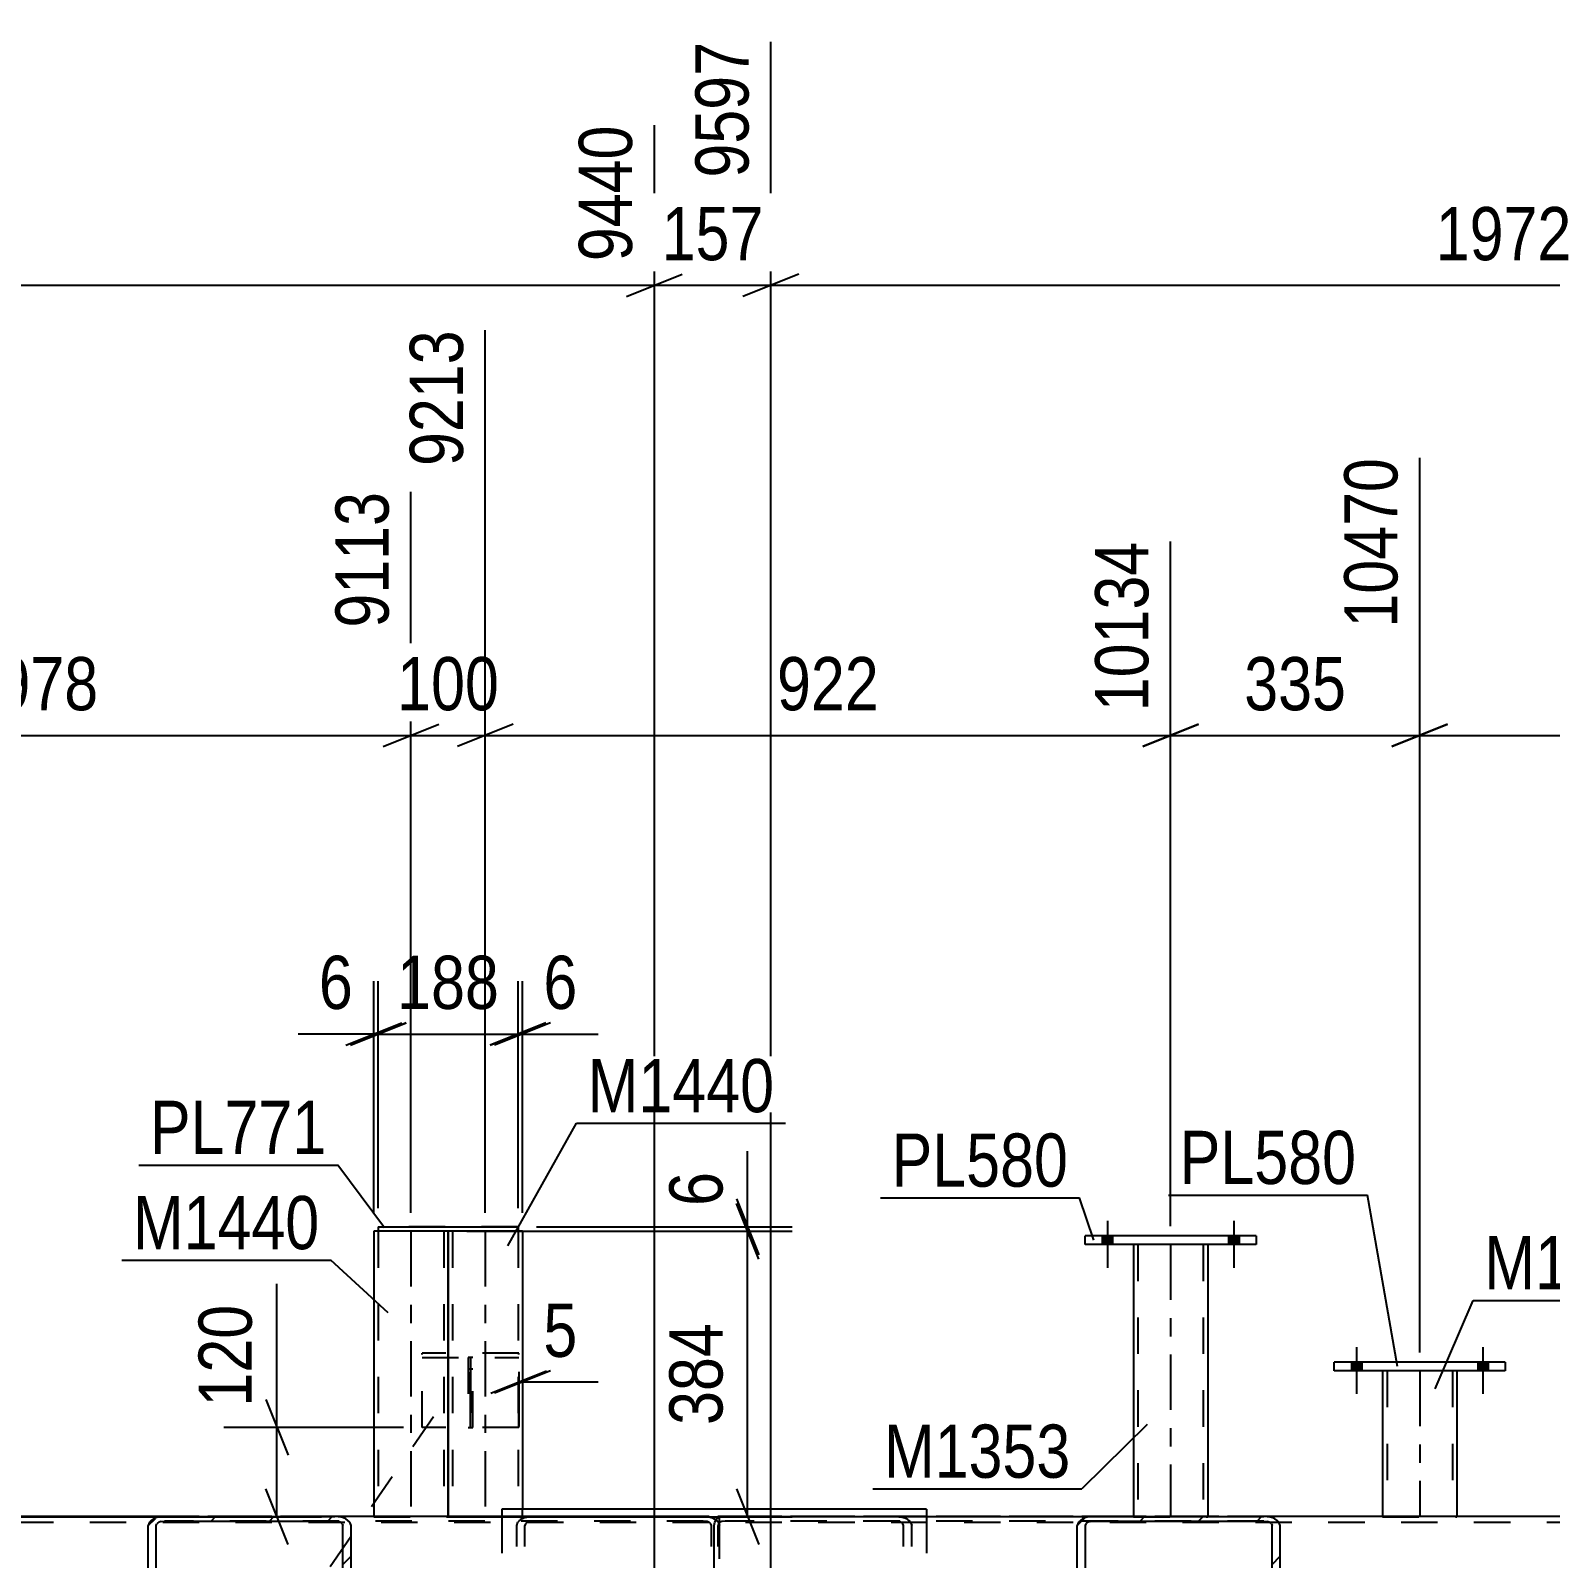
# Model space of a CAD drawing. Header units: millimetres. Extents: x -857 to 332, y -866 to -25.
# Drawn here: x -439.5 to -357.7, y -279.6 to -197.3 of the extents above; entities that cross this region are included whole.
import ezdxf

# ---------------------------------------------------------------- set-up
doc = ezdxf.new("R2010")
doc.units = ezdxf.units.MM
doc.linetypes.add('DXK_LINE_DOT2', pattern=[3.9198, 1.9599, -1.9599])
doc.linetypes.add('DXK_LINE_DOT3', pattern=[5.9187, 2.979, -0.9799, 0.9799, -0.9799])
doc.styles.add('Arial Narrow', font='ARIALN.TTF', dxfattribs={"height": 0.2})

# ---------------------------------------------------------------- blocks, each defined once
blk = doc.blocks.new('Part-570388934-1279 - 1255')
at = {"color": 2, "linetype": 'Continuous'}
for p, q in [((-414.172, -276.909), (-414.172, -277.309)), ((-391.316, -276.909), (-414.172, -276.909)), ((-391.316, -276.909), (-391.316, -277.309)), ((-414.172, -283.309), (-414.172, -283.709)), ((-391.316, -283.709), (-414.172, -283.709)), ((-391.316, -283.309), (-391.316, -283.709))]:
    blk.add_line(p, q, dxfattribs=at)
at = {"color": 7, "linetype": 'DXK_LINE_DOT2'}
for p, q in [((-414.172, -277.309), (-414.172, -283.309)), ((-391.316, -277.309), (-391.316, -283.309))]:
    blk.add_line(p, q, dxfattribs=at)
blk = doc.blocks.new('Part-570388934-1337 - 1255')
at = {"linetype": 'Continuous'}
h = blk.add_hatch(dxfattribs=at)
h.set_pattern_fill('', scale=0.7, style=0, pattern_type=0)
h.set_pattern_definition([(45, (-383.205, -277.7889), (-1.57154, 1.57154), [])])
h.paths.add_polyline_path([(-383.138, -277.605), (-383.205, -277.789), (-383.205, -282.829), (-383.138, -283.013), (-382.949, -283.168), (-382.666, -283.272), (-382.332, -283.309), (-373.16, -283.309), (-372.826, -283.272), (-372.543, -283.168), (-372.353, -283.013), (-372.287, -282.829), (-372.287, -277.789), (-372.353, -277.605), (-372.543, -277.449), (-372.826, -277.345), (-373.16, -277.309), (-382.332, -277.309), (-382.666, -277.345), (-382.949, -277.449)])
h.paths.add_polyline_path([(-382.499, -277.567), (-382.332, -277.549), (-373.16, -277.549), (-372.993, -277.567), (-372.852, -277.619), (-372.757, -277.697), (-372.724, -277.789), (-372.724, -282.829), (-372.757, -282.921), (-372.852, -282.999), (-372.993, -283.051), (-373.16, -283.069), (-382.332, -283.069), (-382.499, -283.051), (-382.64, -282.999), (-382.735, -282.921), (-382.768, -282.829), (-382.768, -277.789), (-382.735, -277.697), (-382.64, -277.619)])
at = {"color": 2, "linetype": 'Continuous'}
for p, q in [((-402.744, -277.789), (-402.711, -277.605)), ((-402.744, -282.829), (-402.744, -277.789)), ((-402.711, -277.605), (-402.616, -277.449)), ((-402.616, -277.449), (-402.475, -277.345)), ((-402.475, -277.345), (-402.454, -277.341)), ((-402.454, -277.341), (-402.161, -277.309)), ((-402.161, -277.309), (-382.332, -277.309)), ((-383.138, -277.605), (-383.205, -277.789)), ((-383.205, -282.829), (-383.205, -277.789)), ((-382.768, -277.789), (-382.735, -277.697)), ((-382.768, -282.829), (-382.768, -277.789)), ((-382.332, -277.309), (-382.666, -277.345)), ((-382.499, -277.567), (-382.332, -277.549)), ((-382.332, -277.309), (-373.16, -277.309)), ((-382.332, -277.549), (-373.16, -277.549)), ((-372.826, -277.345), (-373.16, -277.309)), ((-373.16, -277.549), (-372.993, -277.567)), ((-372.757, -277.697), (-372.724, -277.789)), ((-372.724, -282.829), (-372.724, -277.789)), ((-372.287, -277.789), (-372.353, -277.605)), ((-372.287, -282.829), (-372.287, -277.789)), ((-402.711, -283.013), (-402.744, -282.829)), ((-383.205, -282.829), (-383.138, -283.013)), ((-382.735, -282.921), (-382.768, -282.829)), ((-372.724, -282.829), (-372.757, -282.921)), ((-372.353, -283.013), (-372.287, -282.829)), ((-402.616, -283.168), (-402.711, -283.013)), ((-402.475, -283.272), (-402.616, -283.168)), ((-402.454, -283.277), (-402.475, -283.272)), ((-402.161, -283.309), (-402.454, -283.277)), ((-382.332, -283.309), (-402.161, -283.309)), ((-382.666, -283.272), (-382.332, -283.309)), ((-382.332, -283.069), (-382.499, -283.051)), ((-382.332, -283.069), (-373.16, -283.069)), ((-382.332, -283.309), (-373.16, -283.309)), ((-372.993, -283.051), (-373.16, -283.069)), ((-373.16, -283.309), (-372.826, -283.272))]:
    blk.add_line(p, q, dxfattribs=at)
at = {"color": 7, "linetype": 'DXK_LINE_DOT2'}
for p, q in [((-402.509, -277.697), (-402.526, -277.789)), ((-402.526, -282.829), (-402.526, -277.789)), ((-402.469, -277.619), (-402.509, -277.697)), ((-402.328, -277.567), (-402.469, -277.619)), ((-402.469, -277.619), (-402.469, -282.999)), ((-402.454, -283.277), (-402.454, -277.341)), ((-402.161, -277.549), (-402.328, -277.567)), ((-373.16, -277.549), (-402.161, -277.549)), ((-392.989, -277.309), (-392.655, -277.345)), ((-392.822, -277.567), (-392.989, -277.549)), ((-392.553, -277.789), (-392.586, -277.697)), ((-392.553, -282.829), (-392.553, -277.789)), ((-392.183, -277.605), (-392.116, -277.789)), ((-392.116, -282.829), (-392.116, -277.789)), ((-373.16, -277.309), (-382.332, -277.309)), ((-402.526, -282.829), (-402.509, -282.921)), ((-402.509, -282.921), (-402.469, -282.999)), ((-392.586, -282.921), (-392.553, -282.829)), ((-392.116, -282.829), (-392.183, -283.013)), ((-402.469, -282.999), (-402.328, -283.051)), ((-402.328, -283.051), (-402.161, -283.069)), ((-373.16, -283.069), (-402.161, -283.069)), ((-392.989, -283.069), (-392.822, -283.051)), ((-392.655, -283.272), (-392.989, -283.309)), ((-373.16, -283.309), (-382.332, -283.309))]:
    blk.add_line(p, q, dxfattribs=at)
for centre, radius, start, end in [((-392.89, -277.97), 0.409, 41.93612, 80.48182), ((-392.79, -278.151), 0.817, 41.93612, 80.48182), ((-392.89, -282.648), 0.409, 279.51834, 318.06404), ((-392.79, -282.467), 0.817, 279.51834, 318.06404)]:
    blk.add_arc(centre, radius, start, end, dxfattribs=at)
at = {"color": 2, "linetype": 'Continuous'}
for centre, radius, start, end in [((-382.531, -278.151), 0.817, 99.51834, 138.06404), ((-382.431, -277.97), 0.409, 99.51834, 138.06404), ((-373.061, -277.97), 0.409, 41.93612, 80.48182), ((-372.961, -278.151), 0.817, 41.93612, 80.48182), ((-382.431, -282.648), 0.409, 221.93612, 260.48182), ((-373.061, -282.648), 0.409, 279.51834, 318.06404), ((-382.531, -282.467), 0.817, 221.93612, 260.48182), ((-372.961, -282.466), 0.817, 279.51834, 318.06404)]:
    blk.add_arc(centre, radius, start, end, dxfattribs=at)
blk = doc.blocks.new('Part-570388934-1425 - 1255')
at = {"linetype": 'Continuous'}
h = blk.add_hatch(dxfattribs=at)
h.set_pattern_fill('', scale=0.7, style=0, pattern_type=0)
h.set_pattern_definition([(45, (-433.2014, -277.789), (-1.57154, 1.57154), [])])
h.paths.add_polyline_path([(-433.135, -277.605), (-433.201, -277.789), (-433.201, -282.829), (-433.135, -283.013), (-432.946, -283.168), (-432.662, -283.272), (-432.328, -283.309), (-423.157, -283.309), (-422.823, -283.272), (-422.539, -283.168), (-422.35, -283.013), (-422.283, -282.829), (-422.283, -277.789), (-422.35, -277.605), (-422.539, -277.45), (-422.823, -277.346), (-423.157, -277.309), (-432.328, -277.309), (-432.662, -277.346), (-432.946, -277.45)])
h.paths.add_polyline_path([(-432.495, -277.567), (-432.328, -277.549), (-423.157, -277.549), (-422.99, -277.567), (-422.848, -277.619), (-422.753, -277.697), (-422.72, -277.789), (-422.72, -282.829), (-422.753, -282.921), (-422.848, -282.999), (-422.99, -283.051), (-423.157, -283.069), (-432.328, -283.069), (-432.495, -283.051), (-432.637, -282.999), (-432.731, -282.921), (-432.765, -282.829), (-432.765, -277.789), (-432.731, -277.697), (-432.637, -277.619)])
at = {"color": 2, "linetype": 'Continuous'}
for p, q in [((-433.135, -277.605), (-433.201, -277.789)), ((-433.201, -282.829), (-433.201, -277.789)), ((-432.765, -277.789), (-432.731, -277.697)), ((-432.765, -282.829), (-432.765, -277.789)), ((-432.328, -277.309), (-432.662, -277.346)), ((-432.495, -277.567), (-432.328, -277.549)), ((-432.328, -277.309), (-423.157, -277.309)), ((-432.328, -277.549), (-423.157, -277.549)), ((-403.328, -277.309), (-423.157, -277.309)), ((-422.823, -277.346), (-423.157, -277.309)), ((-423.157, -277.549), (-422.99, -277.567)), ((-422.753, -277.697), (-422.72, -277.789)), ((-422.72, -282.829), (-422.72, -277.789)), ((-422.283, -277.789), (-422.35, -277.605)), ((-422.283, -282.829), (-422.283, -277.789)), ((-403.328, -277.309), (-402.994, -277.345)), ((-433.201, -282.829), (-433.135, -283.013)), ((-432.731, -282.921), (-432.765, -282.829)), ((-422.72, -282.829), (-422.753, -282.921)), ((-422.35, -283.013), (-422.283, -282.829)), ((-432.662, -283.272), (-432.328, -283.309)), ((-432.328, -283.069), (-432.495, -283.051)), ((-432.328, -283.069), (-423.157, -283.069)), ((-432.328, -283.309), (-423.157, -283.309)), ((-422.99, -283.051), (-423.157, -283.069)), ((-423.157, -283.309), (-422.823, -283.272)), ((-403.328, -283.309), (-423.157, -283.309)), ((-402.994, -283.272), (-403.328, -283.309))]:
    blk.add_line(p, q, dxfattribs=at)
at = {"color": 7, "linetype": 'DXK_LINE_DOT2'}
for p, q in [((-423.157, -277.309), (-432.328, -277.309)), ((-403.328, -277.549), (-432.328, -277.549)), ((-413.372, -277.789), (-413.306, -277.605)), ((-413.372, -282.829), (-413.372, -277.789)), ((-412.902, -277.697), (-412.936, -277.789)), ((-412.936, -282.829), (-412.936, -277.789)), ((-412.833, -277.345), (-412.499, -277.309)), ((-412.499, -277.549), (-412.666, -277.567)), ((-403.161, -277.567), (-403.328, -277.549)), ((-402.891, -277.789), (-402.924, -277.697)), ((-402.891, -282.829), (-402.891, -277.789)), ((-402.521, -277.605), (-402.497, -277.672)), ((-402.497, -277.672), (-402.454, -277.789)), ((-402.454, -282.829), (-402.454, -277.789)), ((-413.306, -283.013), (-413.372, -282.829)), ((-412.936, -282.829), (-412.902, -282.921)), ((-402.924, -282.921), (-402.891, -282.829)), ((-402.469, -282.87), (-402.521, -283.013)), ((-402.454, -282.829), (-402.469, -282.87)), ((-403.328, -283.069), (-432.328, -283.069)), ((-423.157, -283.309), (-432.328, -283.309)), ((-412.499, -283.309), (-412.833, -283.272)), ((-412.666, -283.051), (-412.499, -283.069)), ((-403.328, -283.069), (-403.161, -283.051))]:
    blk.add_line(p, q, dxfattribs=at)
at = {"color": 2, "linetype": 'Continuous'}
for centre, radius, start, end in [((-432.527, -278.151), 0.817, 99.51834, 138.06404), ((-432.428, -277.97), 0.409, 99.51834, 138.06404), ((-423.057, -277.97), 0.409, 41.93612, 80.48182), ((-422.958, -278.151), 0.817, 41.93612, 80.48182), ((-403.129, -278.151), 0.817, 53.50527, 80.48182), ((-432.428, -282.648), 0.409, 221.93612, 260.48182), ((-423.057, -282.648), 0.409, 279.51834, 318.06404), ((-432.527, -282.467), 0.817, 221.93612, 260.48182), ((-422.958, -282.467), 0.817, 279.51834, 318.06404), ((-403.129, -282.467), 0.817, 279.51834, 306.49785)]:
    blk.add_arc(centre, radius, start, end, dxfattribs=at)
at = {"color": 7, "linetype": 'DXK_LINE_DOT2'}
for centre, radius, start, end in [((-412.698, -278.151), 0.817, 99.51834, 138.06404), ((-412.599, -277.97), 0.409, 99.51834, 138.06404), ((-403.228, -277.97), 0.409, 41.93612, 80.48182), ((-403.129, -278.151), 0.817, 41.93612, 53.50527), ((-412.599, -282.648), 0.409, 221.93612, 260.48182), ((-403.228, -282.648), 0.409, 279.51834, 318.06404), ((-412.698, -282.467), 0.817, 221.93612, 260.48182), ((-403.129, -282.467), 0.817, 306.49785, 318.06404)]:
    blk.add_arc(centre, radius, start, end, dxfattribs=at)
blk = doc.blocks.new('Bolt-570388934-1494 - 1255')
at = {"linetype": 'Continuous'}
for points in [[(-381.304, -262.189), (-381.864, -262.189), (-381.864, -262.669), (-381.304, -262.669)], [(-381.304, -262.189), (-381.864, -262.189), (-381.864, -262.669), (-381.304, -262.669)], [(-374.504, -262.189), (-375.064, -262.189), (-375.064, -262.669), (-374.504, -262.669)], [(-374.504, -262.189), (-375.064, -262.189), (-375.064, -262.669), (-374.504, -262.669)]]:
    blk.add_hatch(color=1, dxfattribs=at).paths.add_polyline_path(points)
at = {"color": 1, "linetype": 'Continuous'}
for p, q in [((-381.584, -261.389), (-381.584, -263.909)), ((-381.584, -261.389), (-381.584, -263.909)), ((-374.784, -261.389), (-374.784, -263.909)), ((-374.784, -261.389), (-374.784, -263.909)), ((-381.864, -262.189), (-381.864, -262.669)), ((-381.864, -262.189), (-381.864, -262.669)), ((-381.304, -262.189), (-381.304, -262.669)), ((-381.304, -262.189), (-381.304, -262.669)), ((-375.064, -262.189), (-375.064, -262.669)), ((-375.064, -262.189), (-375.064, -262.669)), ((-374.504, -262.189), (-374.504, -262.669)), ((-374.504, -262.189), (-374.504, -262.669))]:
    blk.add_line(p, q, dxfattribs=at)
blk = doc.blocks.new('Bolt-570388934-1506 - 1255')
at = {"linetype": 'Continuous'}
for points in [[(-367.899, -268.986), (-368.459, -268.986), (-368.459, -269.466), (-367.899, -269.466)], [(-367.899, -268.986), (-368.459, -268.986), (-368.459, -269.466), (-367.899, -269.466)], [(-361.099, -268.986), (-361.659, -268.986), (-361.659, -269.466), (-361.099, -269.466)], [(-361.099, -268.986), (-361.659, -268.986), (-361.659, -269.466), (-361.099, -269.466)]]:
    blk.add_hatch(color=1, dxfattribs=at).paths.add_polyline_path(points)
at = {"color": 1, "linetype": 'Continuous'}
for p, q in [((-368.179, -268.186), (-368.179, -270.706)), ((-368.179, -268.186), (-368.179, -270.706)), ((-361.379, -268.186), (-361.379, -270.706)), ((-361.379, -268.186), (-361.379, -270.706)), ((-368.459, -268.986), (-368.459, -269.466)), ((-368.459, -268.986), (-368.459, -269.466)), ((-367.899, -268.986), (-367.899, -269.466)), ((-367.899, -268.986), (-367.899, -269.466)), ((-361.659, -268.986), (-361.659, -269.466)), ((-361.659, -268.986), (-361.659, -269.466)), ((-361.099, -268.986), (-361.099, -269.466)), ((-361.099, -268.986), (-361.099, -269.466))]:
    blk.add_line(p, q, dxfattribs=at)
blk = doc.blocks.new('Part-570388934-2015 - 1255')
at = {"color": 2, "linetype": 'Continuous'}
for p, q in [((-380.184, -262.669), (-380.184, -277.309)), ((-376.184, -262.669), (-376.184, -277.309))]:
    blk.add_line(p, q, dxfattribs=at)
at = {"color": 7, "linetype": 'DXK_LINE_DOT2'}
for p, q in [((-376.184, -262.669), (-380.184, -262.669)), ((-380.148, -262.669), (-380.184, -262.669)), ((-379.944, -262.669), (-379.944, -277.312)), ((-376.424, -262.669), (-376.424, -277.312)), ((-380.184, -277.309), (-380.184, -277.312)), ((-380.184, -277.312), (-376.184, -277.312)), ((-376.184, -277.312), (-376.184, -277.309)), ((-376.184, -277.309), (-376.184, -277.312))]:
    blk.add_line(p, q, dxfattribs=at)
at = {"color": 7, "linetype": 'DXK_LINE_DOT3'}
blk.add_line((-378.184, -262.669), (-378.184, -277.312), dxfattribs=at)
blk = doc.blocks.new('Part-570388934-1709 - 1255')
at = {"color": 7, "linetype": 'DXK_LINE_DOT2'}
for p, q in [((-93.356, -277.629), (-783.56, -277.629)), ((-93.356, -277.309), (-754.709, -277.309)), ((-373.157, -277.309), (-432.331, -277.309))]:
    blk.add_line(p, q, dxfattribs=at)
at = {"color": 2, "linetype": 'Continuous'}
for p, q in [((-432.331, -277.309), (-458.292, -277.309)), ((-347.197, -277.309), (-373.157, -277.309))]:
    blk.add_line(p, q, dxfattribs=at)
blk = doc.blocks.new('Part-570388934-1715 - 1255')
at = {"color": 7, "linetype": 'DXK_LINE_DOT2'}
for p, q in [((-415.738, -268.747), (-415.978, -268.747)), ((-415.978, -268.747), (-415.978, -272.507)), ((-415.738, -272.507), (-415.738, -268.747)), ((-415.978, -269.347), (-415.738, -269.347)), ((-415.978, -272.507), (-415.738, -272.507))]:
    blk.add_line(p, q, dxfattribs=at)
at = {"color": 7, "linetype": 'DXK_LINE_DOT3'}
for p, q in [((-415.858, -268.747), (-415.858, -272.507)), ((-415.858, -272.507), (-415.858, -268.747))]:
    blk.add_line(p, q, dxfattribs=at)
blk = doc.blocks.new('Part-570388934-1720 - 1255')
at = {"color": 7, "linetype": 'DXK_LINE_DOT2'}
for p, q in [((-413.259, -268.507), (-418.459, -268.507)), ((-418.459, -272.507), (-418.459, -268.507)), ((-418.459, -268.747), (-413.259, -268.747)), ((-413.259, -272.507), (-413.259, -268.507)), ((-413.259, -272.507), (-418.459, -272.507))]:
    blk.add_line(p, q, dxfattribs=at)
blk = doc.blocks.new('Part-570388934-1731 - 1255')
at = {"color": 2, "linetype": 'Continuous'}
for p, q in [((-366.779, -269.466), (-366.779, -277.309)), ((-362.779, -269.466), (-362.779, -277.309))]:
    blk.add_line(p, q, dxfattribs=at)
at = {"color": 7, "linetype": 'DXK_LINE_DOT2'}
for p, q in [((-362.779, -269.466), (-366.779, -269.466)), ((-366.742, -269.466), (-366.779, -269.466)), ((-366.539, -269.466), (-366.539, -277.312)), ((-363.019, -269.466), (-363.019, -277.312)), ((-366.779, -277.309), (-366.779, -277.312)), ((-366.779, -277.312), (-362.779, -277.312)), ((-362.779, -277.312), (-362.779, -277.309)), ((-362.779, -277.309), (-362.779, -277.312))]:
    blk.add_line(p, q, dxfattribs=at)
at = {"color": 7, "linetype": 'DXK_LINE_DOT3'}
blk.add_line((-364.779, -269.466), (-364.779, -277.312), dxfattribs=at)
blk = doc.blocks.new('Part-570388934-1761 - 1255')
at = {"color": 2, "linetype": 'Continuous'}
for p, q in [((-360.179, -268.986), (-369.379, -268.986)), ((-369.379, -269.466), (-369.379, -268.986)), ((-360.179, -269.466), (-369.379, -269.466)), ((-360.179, -268.986), (-360.179, -269.466))]:
    blk.add_line(p, q, dxfattribs=at)
blk = doc.blocks.new('Part-570388934-1867 - 1255')
at = {"color": 2, "linetype": 'Continuous'}
for p, q in [((-417.134, -261.949), (-421.059, -261.949)), ((-421.059, -261.949), (-421.059, -277.309)), ((-417.059, -277.309), (-417.059, -261.949))]:
    blk.add_line(p, q, dxfattribs=at)
at = {"color": 7, "linetype": 'DXK_LINE_DOT2'}
for p, q in [((-420.819, -261.949), (-420.819, -277.312)), ((-420.819, -261.949), (-420.801, -261.949)), ((-417.299, -261.949), (-417.299, -277.312)), ((-417.096, -261.949), (-417.134, -261.949)), ((-417.096, -261.949), (-417.134, -261.949)), ((-417.059, -261.949), (-417.096, -261.949)), ((-417.096, -261.949), (-417.059, -261.949)), ((-421.059, -277.309), (-421.059, -277.312)), ((-421.059, -277.312), (-417.059, -277.312)), ((-417.059, -277.312), (-417.059, -277.309)), ((-417.059, -277.309), (-417.059, -277.312))]:
    blk.add_line(p, q, dxfattribs=at)
at = {"color": 7, "linetype": 'DXK_LINE_DOT3'}
blk.add_line((-419.059, -261.949), (-419.059, -277.312), dxfattribs=at)
blk = doc.blocks.new('Part-570388934-1884 - 1255')
at = {"color": 2, "linetype": 'Continuous'}
for p, q in [((-420.819, -261.709), (-420.819, -261.709)), ((-420.819, -261.709), (-413.299, -261.709)), ((-420.819, -261.709), (-420.819, -261.949)), ((-416.985, -261.949), (-417.134, -261.949)), ((-413.299, -261.709), (-413.299, -261.709)), ((-413.299, -261.709), (-413.299, -261.949))]:
    blk.add_line(p, q, dxfattribs=at)
at = {"color": 7, "linetype": 'DXK_LINE_DOT2'}
for p, q in [((-413.299, -261.709), (-420.819, -261.709)), ((-413.299, -261.949), (-420.819, -261.949)), ((-417.134, -261.949), (-420.819, -261.949)), ((-420.819, -261.949), (-420.819, -261.949)), ((-420.819, -261.949), (-420.819, -261.949)), ((-413.299, -261.949), (-416.985, -261.949)), ((-413.299, -261.949), (-413.299, -261.949)), ((-413.299, -261.949), (-413.299, -261.949))]:
    blk.add_line(p, q, dxfattribs=at)
blk = doc.blocks.new('Part-570388934-1889 - 1255')
at = {"color": 2, "linetype": 'Continuous'}
for p, q in [((-417.059, -261.949), (-417.059, -277.309)), ((-413.059, -261.949), (-416.985, -261.949)), ((-413.059, -261.949), (-413.059, -276.909))]:
    blk.add_line(p, q, dxfattribs=at)
at = {"color": 7, "linetype": 'DXK_LINE_DOT2'}
for p, q in [((-416.985, -261.949), (-417.059, -261.949)), ((-416.819, -261.949), (-416.819, -277.313)), ((-416.819, -261.949), (-416.801, -261.949)), ((-413.299, -261.949), (-413.299, -277.313)), ((-413.059, -277.313), (-413.059, -276.909)), ((-417.059, -277.309), (-417.059, -277.313)), ((-417.059, -277.313), (-413.059, -277.313))]:
    blk.add_line(p, q, dxfattribs=at)
at = {"color": 7, "linetype": 'DXK_LINE_DOT3'}
blk.add_line((-415.059, -261.949), (-415.059, -277.313), dxfattribs=at)
blk = doc.blocks.new('Part-570388934-2010 - 1255')
at = {"color": 2, "linetype": 'Continuous'}
for p, q in [((-373.584, -262.189), (-382.784, -262.189)), ((-382.784, -262.669), (-382.784, -262.189)), ((-373.584, -262.189), (-373.584, -262.669)), ((-373.584, -262.669), (-382.784, -262.669))]:
    blk.add_line(p, q, dxfattribs=at)
blk = doc.blocks.new('StraightDimension-570388934-3323 - 1255')
at = {"color": 7, "linetype": 'Continuous'}
for p, q in [((-400.346, -263.449), (-401.546, -260.449)), ((-416.059, -261.949), (-398.546, -261.949)), ((-400.946, -277.312), (-400.946, -261.949)), ((-401.546, -275.812), (-400.346, -278.812)), ((-416.059, -277.312), (-398.546, -277.312))]:
    blk.add_line(p, q, dxfattribs=at)
at = {"color": 0}
blk.add_wipeout([(-401.696, -266.288), (-405.896, -266.288), (-405.896, -272.972), (-401.696, -272.972)], dxfattribs=at)
at = {"color": 3, "style": 'Arial Narrow'}
blk.add_text('384', height=2.8633, rotation=90.00021, dxfattribs=at).set_placement((-402.296, -272.372))
blk = doc.blocks.new('StraightDimension-570388934-2912 - 1255')
at = {"color": 7, "linetype": 'Continuous'}
for p, q in [((-426.275, -272.507), (-426.275, -264.772)), ((-426.275, -272.507), (-426.275, -264.772)), ((-426.875, -271.007), (-425.675, -274.007)), ((-419.459, -272.507), (-429.125, -272.507)), ((-426.275, -277.312), (-426.275, -272.507)), ((-425.675, -278.812), (-426.875, -275.812)), ((-459.184, -277.312), (-423.875, -277.312))]:
    blk.add_line(p, q, dxfattribs=at)
at = {"color": 0}
blk.add_wipeout([(-427.025, -265.297), (-431.225, -265.297), (-431.225, -271.982), (-427.025, -271.982)], dxfattribs=at)
at = {"color": 3, "style": 'Arial Narrow'}
blk.add_text('120', height=2.8633, rotation=90.00021, dxfattribs=at).set_placement((-427.625, -271.382))
blk = doc.blocks.new('StraightDimension-570388934-3000 - 1255')
at = {"color": 7, "linetype": 'Continuous'}
for p, q in [((-405.964, -282.309), (-405.964, -202.412)), ((-407.464, -211.625), (-404.464, -210.425)), ((-484.828, -211.025), (-405.964, -211.025))]:
    blk.add_line(p, q, dxfattribs=at)
at = {"color": 0, "linetype": 'Continuous'}
blk.add_wipeout([(-406.564, -201.812), (-410.764, -201.812), (-410.764, -210.325), (-406.564, -210.325)], dxfattribs=at)
at = {"color": 3, "linetype": 'Continuous', "style": 'Arial Narrow'}
blk.add_text('9440', height=2.8633, rotation=90.00021, dxfattribs=at).set_placement((-407.164, -209.725))
blk = doc.blocks.new('StraightDimension-570388934-3565 - 1255')
at = {"color": 7, "linetype": 'Continuous'}
for p, q in [((-414.759, -270.66), (-411.759, -269.46)), ((-411.559, -269.46), (-414.559, -270.66)), ((-413.259, -269.507), (-413.259, -272.46)), ((-413.059, -269.507), (-413.059, -272.46)), ((-413.259, -270.06), (-413.059, -270.06)), ((-413.059, -270.06), (-408.981, -270.06)), ((-413.059, -270.06), (-408.981, -270.06))]:
    blk.add_line(p, q, dxfattribs=at)
at = {"color": 0}
blk.add_wipeout([(-409.506, -269.31), (-409.506, -265.11), (-412.534, -265.11), (-412.534, -269.31)], dxfattribs=at)
at = {"color": 3, "style": 'Arial Narrow'}
blk.add_text('5', height=2.863, dxfattribs=at).set_placement((-411.934, -268.71))
blk = doc.blocks.new('StraightDimension-570388934-2881 - 1255')
at = {"color": 7, "linetype": 'Continuous'}
for p, q in [((-420.819, -260.709), (-420.819, -248.48)), ((-413.299, -260.709), (-413.299, -248.48)), ((-422.319, -251.93), (-419.319, -250.73)), ((-411.799, -250.73), (-414.799, -251.93)), ((-420.819, -251.33), (-413.299, -251.33))]:
    blk.add_line(p, q, dxfattribs=at)
at = {"color": 0}
blk.add_wipeout([(-413.717, -250.58), (-413.717, -246.38), (-420.402, -246.38), (-420.402, -250.58)], dxfattribs=at)
at = {"color": 3, "style": 'Arial Narrow'}
blk.add_text('188', height=2.8633, dxfattribs=at).set_placement((-419.802, -249.98))
blk = doc.blocks.new('StraightDimension-570388934-2714 - 1255')
at = {"color": 7, "linetype": 'Continuous'}
for p, q in [((-458.184, -261.669), (-458.184, -222.139)), ((-419.059, -260.949), (-419.059, -222.139)), ((-456.684, -234.652), (-459.684, -235.852)), ((-420.559, -235.852), (-417.559, -234.652)), ((-458.184, -235.252), (-419.059, -235.252))]:
    blk.add_line(p, q, dxfattribs=at)
at = {"color": 0, "linetype": 'Continuous'}
blk.add_wipeout([(-419.659, -221.539), (-423.859, -221.539), (-423.859, -230.052), (-419.659, -230.052)], dxfattribs=at)
at = {"color": 0}
blk.add_wipeout([(-435.28, -234.502), (-435.28, -230.302), (-441.964, -230.302), (-441.964, -234.502)], dxfattribs=at)
at = {"color": 3, "linetype": 'Continuous', "style": 'Arial Narrow'}
blk.add_text('9113', height=2.8633, rotation=90.00021, dxfattribs=at).set_placement((-420.259, -229.452))
at = {"color": 3, "style": 'Arial Narrow'}
blk.add_text('978', height=2.8633, dxfattribs=at).set_placement((-441.364, -233.902))
blk = doc.blocks.new('StraightDimension-570388934-2720 - 1255')
at = {"color": 7, "linetype": 'Continuous'}
for p, q in [((-415.059, -260.949), (-415.059, -213.439)), ((-419.059, -260.949), (-419.059, -222.139)), ((-420.559, -235.852), (-417.559, -234.652)), ((-413.559, -234.652), (-416.559, -235.852)), ((-419.059, -235.252), (-415.059, -235.252))]:
    blk.add_line(p, q, dxfattribs=at)
at = {"color": 0, "linetype": 'Continuous'}
blk.add_wipeout([(-415.659, -212.839), (-419.859, -212.839), (-419.859, -221.352), (-415.659, -221.352)], dxfattribs=at)
at = {"color": 3, "linetype": 'Continuous', "style": 'Arial Narrow'}
blk.add_text('9213', height=2.8633, rotation=90.00021, dxfattribs=at).set_placement((-416.259, -220.752))
at = {"color": 0}
blk.add_wipeout([(-413.717, -234.502), (-413.717, -230.302), (-420.402, -230.302), (-420.402, -234.502)], dxfattribs=at)
at = {"color": 3, "style": 'Arial Narrow'}
blk.add_text('100', height=2.8633, dxfattribs=at).set_placement((-419.802, -233.902))
blk = doc.blocks.new('StraightDimension-570388934-2725 - 1255')
at = {"color": 7, "linetype": 'Continuous'}
for p, q in [((-415.059, -260.949), (-415.059, -213.439)), ((-378.184, -261.669), (-378.184, -224.811)), ((-413.559, -234.652), (-416.559, -235.852)), ((-379.684, -235.852), (-376.684, -234.652)), ((-415.059, -235.252), (-378.184, -235.252))]:
    blk.add_line(p, q, dxfattribs=at)
at = {"color": 0}
blk.add_wipeout([(-393.28, -234.502), (-393.28, -230.302), (-399.964, -230.302), (-399.964, -234.502)], dxfattribs=at)
at = {"color": 3, "style": 'Arial Narrow'}
blk.add_text('922', height=2.8633, dxfattribs=at).set_placement((-399.364, -233.902))
at = {"color": 0, "linetype": 'Continuous'}
blk.add_wipeout([(-378.785, -224.211), (-382.985, -224.211), (-382.984, -234.552), (-378.784, -234.552)], dxfattribs=at)
at = {"color": 3, "linetype": 'Continuous', "style": 'Arial Narrow'}
blk.add_text('10134', height=2.8633, rotation=90.00021, dxfattribs=at).set_placement((-379.384, -233.952))
blk = doc.blocks.new('StraightDimension-570388934-2731 - 1255')
at = {"color": 7, "linetype": 'Continuous'}
for p, q in [((-364.779, -268.466), (-364.779, -220.311)), ((-378.184, -261.669), (-378.184, -224.811)), ((-376.684, -234.652), (-379.684, -235.852)), ((-366.279, -235.852), (-363.279, -234.652)), ((-378.184, -235.252), (-364.779, -235.252))]:
    blk.add_line(p, q, dxfattribs=at)
at = {"color": 0}
blk.add_wipeout([(-368.14, -234.502), (-368.14, -230.302), (-374.824, -230.302), (-374.824, -234.502)], dxfattribs=at)
at = {"color": 3, "style": 'Arial Narrow'}
blk.add_text('335', height=2.8633, dxfattribs=at).set_placement((-374.224, -233.902))
at = {"color": 0, "linetype": 'Continuous'}
blk.add_wipeout([(-365.379, -219.711), (-369.579, -219.711), (-369.579, -230.052), (-365.379, -230.052)], dxfattribs=at)
at = {"color": 3, "linetype": 'Continuous', "style": 'Arial Narrow'}
blk.add_text('10470', height=2.8633, rotation=90.00021, dxfattribs=at).set_placement((-365.979, -229.452))
blk = doc.blocks.new('StraightDimension-570388934-2737 - 1255')
at = {"color": 7, "linetype": 'Continuous'}
for p, q in [((-364.779, -268.466), (-364.779, -220.311)), ((-338.184, -261.668), (-338.184, -224.811)), ((-363.279, -234.652), (-366.279, -235.852)), ((-339.684, -235.852), (-336.684, -234.652)), ((-364.779, -235.252), (-338.184, -235.252))]:
    blk.add_line(p, q, dxfattribs=at)
at = {"color": 0}
blk.add_wipeout([(-348.14, -234.502), (-348.14, -230.302), (-354.824, -230.302), (-354.824, -234.502)], dxfattribs=at)
at = {"color": 3, "style": 'Arial Narrow'}
blk.add_text('665', height=2.8633, dxfattribs=at).set_placement((-354.224, -233.902))
at = {"color": 0, "linetype": 'Continuous'}
blk.add_wipeout([(-338.785, -224.211), (-342.985, -224.211), (-342.984, -234.552), (-338.784, -234.552)], dxfattribs=at)
at = {"color": 3, "linetype": 'Continuous', "style": 'Arial Narrow'}
blk.add_text('11134', height=2.8633, rotation=90.00021, dxfattribs=at).set_placement((-339.384, -233.952))
blk = doc.blocks.new('StraightDimension-570388934-2891 - 1255')
at = {"color": 7, "linetype": 'Continuous'}
for p, q in [((-413.299, -260.709), (-413.299, -248.48)), ((-413.059, -260.949), (-413.059, -248.48)), ((-414.799, -251.93), (-411.799, -250.73)), ((-411.559, -250.73), (-414.559, -251.93)), ((-413.299, -251.33), (-413.059, -251.33)), ((-413.059, -251.33), (-408.981, -251.33)), ((-413.059, -251.33), (-408.981, -251.33))]:
    blk.add_line(p, q, dxfattribs=at)
at = {"color": 0}
blk.add_wipeout([(-409.506, -250.58), (-409.506, -246.38), (-412.534, -246.38), (-412.534, -250.58)], dxfattribs=at)
at = {"color": 3, "style": 'Arial Narrow'}
blk.add_text('6', height=2.863, dxfattribs=at).set_placement((-411.934, -249.98))
blk = doc.blocks.new('StraightDimension-570388934-3304 - 1255')
at = {"color": 7, "linetype": 'Continuous'}
for p, q in [((-400.946, -261.709), (-400.946, -257.63)), ((-400.946, -261.709), (-400.946, -257.63)), ((-401.546, -260.209), (-400.346, -263.209)), ((-400.346, -263.449), (-401.546, -260.449)), ((-416.059, -261.949), (-398.546, -261.949)), ((-412.299, -261.709), (-398.546, -261.709)), ((-400.946, -261.949), (-400.946, -261.709))]:
    blk.add_line(p, q, dxfattribs=at)
at = {"color": 0}
blk.add_wipeout([(-401.696, -258.155), (-405.896, -258.155), (-405.896, -261.184), (-401.696, -261.184)], dxfattribs=at)
at = {"color": 3, "style": 'Arial Narrow'}
blk.add_text('6', height=2.863, rotation=90.00021, dxfattribs=at).set_placement((-402.296, -260.584))
blk = doc.blocks.new('StraightDimension-570388934-2901 - 1255')
at = {"color": 7, "linetype": 'Continuous'}
for p, q in [((-421.059, -260.949), (-421.059, -248.48)), ((-420.819, -260.709), (-420.819, -248.48)), ((-422.559, -251.93), (-419.559, -250.73)), ((-419.319, -250.73), (-422.319, -251.93)), ((-421.059, -251.33), (-425.138, -251.33)), ((-421.059, -251.33), (-425.138, -251.33)), ((-421.059, -251.33), (-420.819, -251.33))]:
    blk.add_line(p, q, dxfattribs=at)
at = {"color": 0}
blk.add_wipeout([(-421.584, -250.58), (-421.584, -246.38), (-424.613, -246.38), (-424.613, -250.58)], dxfattribs=at)
at = {"color": 3, "style": 'Arial Narrow'}
blk.add_text('6', height=2.863, dxfattribs=at).set_placement((-424.013, -249.98))
blk = doc.blocks.new('StraightDimension-570388934-2964 - 1255')
at = {"color": 7, "linetype": 'Continuous'}
for p, q in [((-399.694, -282.309), (-399.694, -197.912)), ((-398.194, -210.425), (-401.194, -211.625)), ((-399.694, -211.025), (-320.829, -211.025))]:
    blk.add_line(p, q, dxfattribs=at)
at = {"color": 0}
blk.add_wipeout([(-356.006, -210.275), (-356.006, -206.075), (-364.518, -206.075), (-364.518, -210.275)], dxfattribs=at)
at = {"color": 3, "style": 'Arial Narrow'}
blk.add_text('1972', height=2.8633, dxfattribs=at).set_placement((-363.918, -209.675))
blk = doc.blocks.new('StraightDimension-570388934-2982 - 1255')
at = {"color": 7, "linetype": 'Continuous'}
for p, q in [((-399.694, -282.309), (-399.694, -197.912)), ((-405.964, -282.309), (-405.964, -202.412)), ((-407.464, -211.625), (-404.464, -210.425)), ((-398.194, -210.425), (-401.194, -211.625)), ((-405.964, -211.025), (-399.694, -211.025))]:
    blk.add_line(p, q, dxfattribs=at)
at = {"color": 0}
blk.add_wipeout([(-399.487, -210.275), (-399.487, -206.075), (-406.171, -206.075), (-406.171, -210.275)], dxfattribs=at)
at = {"color": 3, "style": 'Arial Narrow'}
blk.add_text('157', height=2.8633, dxfattribs=at).set_placement((-405.571, -209.675))
at = {"color": 0, "linetype": 'Continuous'}
blk.add_wipeout([(-400.294, -197.312), (-404.494, -197.312), (-404.494, -205.825), (-400.294, -205.825)], dxfattribs=at)
at = {"color": 3, "linetype": 'Continuous', "style": 'Arial Narrow'}
blk.add_text('9597', height=2.8633, rotation=90.00021, dxfattribs=at).set_placement((-400.894, -205.225))
blk = doc.blocks.new('Mark-570388934-1716 - 1255')
at = {"color": 30, "linetype": 'DXK_LINE_DOT2'}
for p in [(-417.852, -271.938), (-438.316, -288.255)]:
    blk.add_line(p, (-429.077, -288.255), dxfattribs=at)
at = {"color": 0}
blk.add_wipeout([(-429.677, -287.655), (-429.677, -284.655), (-437.716, -284.655), (-437.716, -287.655)], dxfattribs=at)
blk.add_wipeout([(-429.677, -287.655), (-429.677, -284.655), (-437.716, -284.655), (-437.716, -287.655)], dxfattribs=at)
at = {"color": 3, "style": 'Arial Narrow'}
blk.add_text('BPL9', height=2.8633, dxfattribs=at).set_placement((-437.716, -287.655))
blk = doc.blocks.new('Mark-570388934-1727 - 1255')
at = {"color": 30, "linetype": 'Continuous'}
for p, q in [((-363.945, -270.437), (-361.9, -265.668)), ((-361.9, -265.668), (-350.648, -265.668))]:
    blk.add_line(p, q, dxfattribs=at)
at = {"color": 0}
blk.add_wipeout([(-351.248, -265.068), (-351.248, -262.068), (-361.3, -262.068), (-361.3, -265.068)], dxfattribs=at)
blk.add_wipeout([(-351.248, -265.068), (-351.248, -262.068), (-361.3, -262.068), (-361.3, -265.068)], dxfattribs=at)
at = {"color": 3, "style": 'Arial Narrow'}
blk.add_text('M1362', height=2.8633, dxfattribs=at).set_placement((-361.3, -265.068))
blk = doc.blocks.new('Mark-570388934-1757 - 1255')
at = {"color": 30, "linetype": 'Continuous'}
for p in [(-378.294, -260.004), (-365.967, -269.236)]:
    blk.add_line(p, (-367.59, -260.004), dxfattribs=at)
at = {"color": 0}
blk.add_wipeout([(-368.19, -259.404), (-368.19, -256.404), (-377.694, -256.404), (-377.694, -259.404)], dxfattribs=at)
blk.add_wipeout([(-368.19, -259.404), (-368.19, -256.404), (-377.694, -256.404), (-377.694, -259.404)], dxfattribs=at)
at = {"color": 3, "style": 'Arial Narrow'}
blk.add_text('PL580', height=2.8633, dxfattribs=at).set_placement((-377.694, -259.404))
blk = doc.blocks.new('Mark-570388934-1863 - 1255')
at = {"color": 30, "linetype": 'Continuous'}
for p in [(-434.625, -263.512), (-420.284, -266.331)]:
    blk.add_line(p, (-423.373, -263.512), dxfattribs=at)
at = {"color": 0}
blk.add_wipeout([(-423.973, -262.912), (-423.973, -259.912), (-434.025, -259.912), (-434.025, -262.912)], dxfattribs=at)
blk.add_wipeout([(-423.973, -262.912), (-423.973, -259.912), (-434.025, -259.912), (-434.025, -262.912)], dxfattribs=at)
at = {"color": 3, "style": 'Arial Narrow'}
blk.add_text('M1440', height=2.8633, dxfattribs=at).set_placement((-434.025, -262.912))
blk = doc.blocks.new('Mark-570388934-1880 - 1255')
at = {"color": 30, "linetype": 'Continuous'}
for p in [(-433.706, -258.386), (-420.486, -261.762)]:
    blk.add_line(p, (-423.002, -258.386), dxfattribs=at)
at = {"color": 0}
blk.add_wipeout([(-423.602, -257.786), (-423.602, -254.786), (-433.106, -254.786), (-433.106, -257.786)], dxfattribs=at)
blk.add_wipeout([(-423.602, -257.786), (-423.602, -254.786), (-433.106, -254.786), (-433.106, -257.786)], dxfattribs=at)
at = {"color": 3, "style": 'Arial Narrow'}
blk.add_text('PL771', height=2.8633, dxfattribs=at).set_placement((-433.106, -257.786))
blk = doc.blocks.new('Mark-570388934-1885 - 1255')
at = {"color": 30, "linetype": 'Continuous'}
for p, q in [((-413.854, -262.731), (-410.151, -256.137)), ((-410.151, -256.137), (-398.899, -256.137))]:
    blk.add_line(p, q, dxfattribs=at)
at = {"color": 0}
blk.add_wipeout([(-399.499, -255.537), (-399.499, -252.537), (-409.551, -252.537), (-409.551, -255.537)], dxfattribs=at)
blk.add_wipeout([(-399.499, -255.537), (-399.499, -252.537), (-409.551, -252.537), (-409.551, -255.537)], dxfattribs=at)
at = {"color": 3, "style": 'Arial Narrow'}
blk.add_text('M1440', height=2.8633, dxfattribs=at).set_placement((-409.551, -255.537))
blk = doc.blocks.new('Mark-570388934-2006 - 1255')
at = {"color": 30, "linetype": 'Continuous'}
for p in [(-393.796, -260.149), (-382.316, -262.419)]:
    blk.add_line(p, (-383.092, -260.149), dxfattribs=at)
at = {"color": 0}
blk.add_wipeout([(-383.692, -259.549), (-383.692, -256.549), (-393.196, -256.549), (-393.196, -259.549)], dxfattribs=at)
blk.add_wipeout([(-383.692, -259.549), (-383.692, -256.549), (-393.196, -256.549), (-393.196, -259.549)], dxfattribs=at)
at = {"color": 3, "style": 'Arial Narrow'}
blk.add_text('PL580', height=2.8633, dxfattribs=at).set_placement((-393.196, -259.549))
blk = doc.blocks.new('Mark-570388934-2011 - 1255')
at = {"color": 30, "linetype": 'Continuous'}
for p in [(-379.441, -272.343), (-394.212, -275.817)]:
    blk.add_line(p, (-382.961, -275.817), dxfattribs=at)
at = {"color": 0}
blk.add_wipeout([(-383.561, -275.217), (-383.561, -272.217), (-393.612, -272.217), (-393.612, -275.217)], dxfattribs=at)
blk.add_wipeout([(-383.561, -275.217), (-383.561, -272.217), (-393.612, -272.217), (-393.612, -275.217)], dxfattribs=at)
at = {"color": 3, "style": 'Arial Narrow'}
blk.add_text('M1353', height=2.8633, dxfattribs=at).set_placement((-393.612, -275.217))

msp = doc.modelspace()

# ---------------------------------------------------------------- block references
for name in ['Bolt-570388934-1494 - 1255', 'Part-570388934-1867 - 1255', 'Part-570388934-1884 - 1255', 'Part-570388934-1889 - 1255', 'Part-570388934-2010 - 1255', 'Part-570388934-2015 - 1255', 'Part-570388934-1720 - 1255', 'Part-570388934-1715 - 1255', 'Bolt-570388934-1506 - 1255', 'Part-570388934-1761 - 1255', 'Part-570388934-1731 - 1255', 'Part-570388934-1279 - 1255', 'Part-570388934-1709 - 1255', 'Part-570388934-1425 - 1255', 'Part-570388934-1337 - 1255']:
    msp.add_blockref(name, (0, 0))

# ---------------------------------------------------------------- next in the draw order: block references
for name in ['StraightDimension-570388934-3323 - 1255', 'StraightDimension-570388934-2912 - 1255']:
    msp.add_blockref(name, (0, 0))

# ---------------------------------------------------------------- next in the draw order: block references
msp.add_blockref('StraightDimension-570388934-3000 - 1255', (0, 0))

# ---------------------------------------------------------------- next in the draw order: block references
for name in ['StraightDimension-570388934-2881 - 1255', 'StraightDimension-570388934-3565 - 1255', 'Mark-570388934-1716 - 1255']:
    msp.add_blockref(name, (0, 0))

# ---------------------------------------------------------------- next in the draw order: block references
msp.add_blockref('StraightDimension-570388934-2714 - 1255', (0, 0))

# ---------------------------------------------------------------- next in the draw order: block references
msp.add_blockref('StraightDimension-570388934-2720 - 1255', (0, 0))

# ---------------------------------------------------------------- next in the draw order: block references
for name in ['StraightDimension-570388934-2725 - 1255', 'StraightDimension-570388934-2901 - 1255']:
    msp.add_blockref(name, (0, 0))

# ---------------------------------------------------------------- next in the draw order: block references
for name in ['StraightDimension-570388934-2731 - 1255', 'StraightDimension-570388934-2891 - 1255', 'Mark-570388934-1863 - 1255']:
    msp.add_blockref(name, (0, 0))

# ---------------------------------------------------------------- next in the draw order: block references
for name in ['StraightDimension-570388934-2737 - 1255', 'Mark-570388934-1880 - 1255', 'StraightDimension-570388934-3304 - 1255']:
    msp.add_blockref(name, (0, 0))

# ---------------------------------------------------------------- next in the draw order: block references
msp.add_blockref('StraightDimension-570388934-2964 - 1255', (0, 0))

# ---------------------------------------------------------------- next in the draw order: block references
for name in ['StraightDimension-570388934-2982 - 1255', 'Mark-570388934-2006 - 1255', 'Mark-570388934-1757 - 1255', 'Mark-570388934-1727 - 1255', 'Mark-570388934-2011 - 1255']:
    msp.add_blockref(name, (0, 0))

# ---------------------------------------------------------------- next in the draw order: block references
msp.add_blockref('Mark-570388934-1885 - 1255', (0, 0))

doc.saveas('drawing.dxf')
